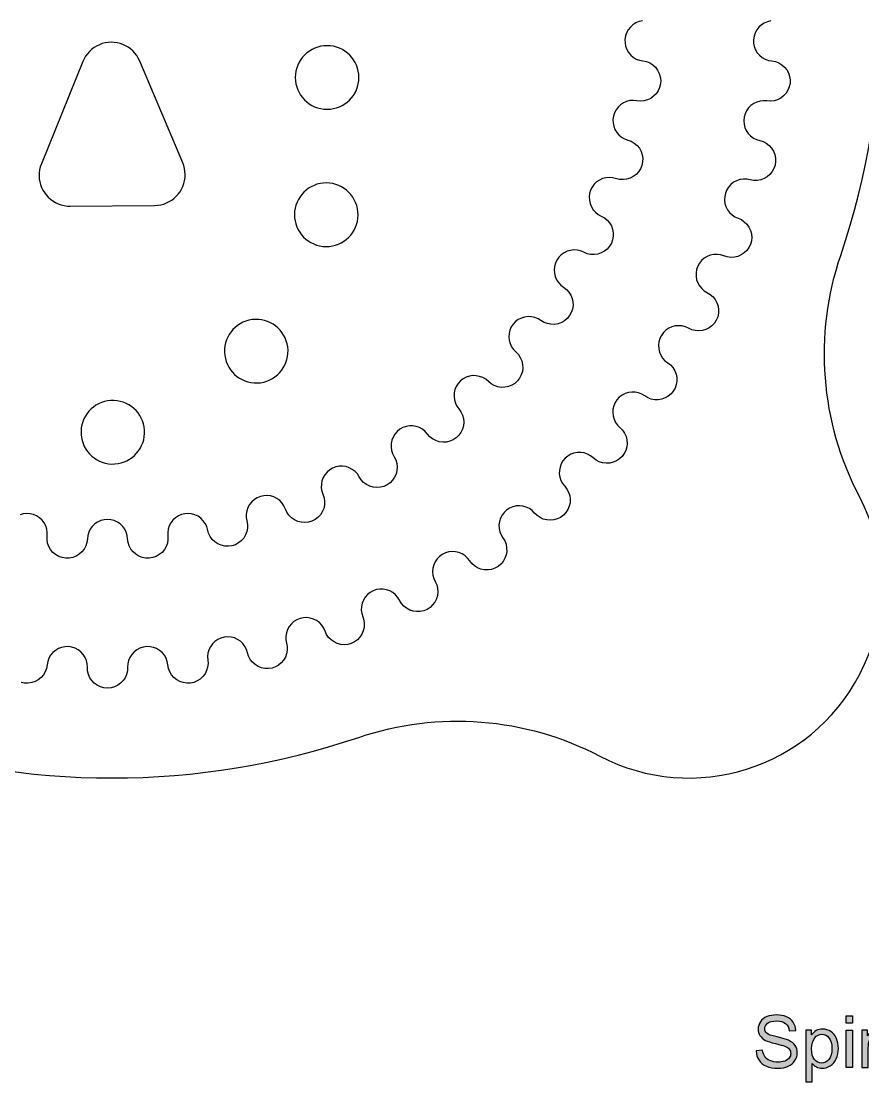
# Model space of a CAD drawing. Extents: x 1119 to 1422, y 653 to 772.
# Drawn here: x 1163.4 to 1216.9, y 652.8 to 720.2 of the extents above; entities that cross this region are included whole.
import ezdxf

# ---------------------------------------------------------------- set-up
doc = ezdxf.new("R2010")
doc.units = 0
doc.header["$MEASUREMENT"] = 0
doc.layers.add('EBENE_1', color=7, linetype='CONTINUOUS')

# ---------------------------------------------------------------- blocks, each defined once
blk = doc.blocks.new('BLOCK_19')
at = {"layer": 'EBENE_1', "color": 7}
blk.add_open_spline([(1176.323, 698.958), (1176.175, 700.064), (1176.951, 701.08), (1178.057, 701.228), (1179.163, 701.377), (1180.179, 700.6), (1180.327, 699.494), (1180.475, 698.388), (1179.699, 697.372), (1178.593, 697.224), (1177.487, 697.076), (1176.471, 697.852), (1176.323, 698.958), (1176.323, 698.958), (1176.323, 698.958), (1176.323, 698.958)], degree=3, knots=[0, 0, 0, 0, 1, 1, 1, 2, 2, 2, 3, 3, 3, 4, 4, 4, 5, 5, 5, 5], dxfattribs=at)
blk = doc.blocks.new('BLOCK_20')
at = {"layer": 'EBENE_1', "color": 7}
blk.add_open_spline([(1167.19, 694.145), (1167.23, 695.261), (1168.166, 696.132), (1169.281, 696.093), (1170.396, 696.053), (1171.268, 695.117), (1171.228, 694.002), (1171.189, 692.887), (1170.253, 692.015), (1169.138, 692.055), (1168.022, 692.094), (1167.151, 693.03), (1167.19, 694.145), (1167.19, 694.145), (1167.19, 694.145), (1167.19, 694.145)], degree=3, knots=[0, 0, 0, 0, 1, 1, 1, 2, 2, 2, 3, 3, 3, 4, 4, 4, 5, 5, 5, 5], dxfattribs=at)
blk = doc.blocks.new('BLOCK_21')
at = {"layer": 'EBENE_1', "color": 7}
blk.add_open_spline([(1180.751, 707.908), (1180.759, 709.024), (1181.669, 709.923), (1182.785, 709.916), (1183.901, 709.909), (1184.799, 708.998), (1184.792, 707.882), (1184.785, 706.766), (1183.875, 705.868), (1182.759, 705.875), (1181.643, 705.882), (1180.744, 706.793), (1180.751, 707.908), (1180.751, 707.908), (1180.751, 707.908), (1180.751, 707.908)], degree=3, knots=[0, 0, 0, 0, 1, 1, 1, 2, 2, 2, 3, 3, 3, 4, 4, 4, 5, 5, 5, 5], dxfattribs=at)
blk = doc.blocks.new('BLOCK_22')
at = {"layer": 'EBENE_1', "color": 7}
blk.add_open_spline([(1180.815, 716.82), (1180.927, 717.93), (1181.918, 718.739), (1183.028, 718.627), (1184.139, 718.515), (1184.948, 717.524), (1184.835, 716.414), (1184.723, 715.304), (1183.732, 714.495), (1182.622, 714.607), (1181.512, 714.719), (1180.703, 715.71), (1180.815, 716.82), (1180.815, 716.82), (1180.815, 716.82), (1180.815, 716.82)], degree=3, knots=[0, 0, 0, 0, 1, 1, 1, 2, 2, 2, 3, 3, 3, 4, 4, 4, 5, 5, 5, 5], dxfattribs=at)
blk = doc.blocks.new('BLOCK_26')
at = {"layer": 'EBENE_1'}
h = blk.add_hatch(color=7, dxfattribs=at)
h.dxf.hatch_style = 2
edge = h.paths.add_edge_path()
edge.add_spline(control_points=[(1210.087, 654.767), (1210.087, 654.767), (1210.497, 654.803), (1210.497, 654.803), (1210.516, 654.639), (1210.562, 654.504), (1210.633, 654.399), (1210.703, 654.294), (1210.813, 654.208), (1210.963, 654.143), (1211.112, 654.079), (1211.28, 654.046), (1211.467, 654.046), (1211.632, 654.046), (1211.779, 654.071), (1211.906, 654.12), (1212.032, 654.169), (1212.127, 654.237), (1212.189, 654.323), (1212.251, 654.408), (1212.282, 654.502), (1212.282, 654.604), (1212.282, 654.707), (1212.252, 654.797), (1212.192, 654.873), (1212.132, 654.95), (1212.034, 655.015), (1211.897, 655.067), (1211.809, 655.101), (1211.614, 655.155), (1211.312, 655.227), (1211.01, 655.3), (1210.799, 655.368), (1210.678, 655.432), (1210.522, 655.514), (1210.405, 655.616), (1210.328, 655.738), (1210.251, 655.859), (1210.213, 655.996), (1210.213, 656.147), (1210.213, 656.312), (1210.26, 656.467), (1210.354, 656.611), (1210.448, 656.755), (1210.585, 656.865), (1210.766, 656.939), (1210.946, 657.014), (1211.147, 657.051), (1211.368, 657.051), (1211.611, 657.051), (1211.826, 657.012), (1212.012, 656.934), (1212.198, 656.855), (1212.341, 656.74), (1212.441, 656.588), (1212.541, 656.435), (1212.595, 656.263), (1212.602, 656.07), (1212.602, 656.07), (1212.185, 656.039), (1212.185, 656.039), (1212.163, 656.247), (1212.087, 656.403), (1211.958, 656.509), (1211.829, 656.615), (1211.638, 656.668), (1211.386, 656.668), (1211.123, 656.668), (1210.932, 656.62), (1210.812, 656.524), (1210.691, 656.427), (1210.631, 656.311), (1210.631, 656.176), (1210.631, 656.058), (1210.674, 655.961), (1210.759, 655.885), (1210.843, 655.808), (1211.061, 655.731), (1211.414, 655.651), (1211.767, 655.571), (1212.009, 655.501), (1212.141, 655.441), (1212.332, 655.353), (1212.473, 655.241), (1212.564, 655.106), (1212.655, 654.971), (1212.7, 654.816), (1212.7, 654.639), (1212.7, 654.465), (1212.651, 654.3), (1212.55, 654.146), (1212.45, 653.991), (1212.307, 653.871), (1212.119, 653.785), (1211.932, 653.699), (1211.721, 653.657), (1211.487, 653.657), (1211.19, 653.657), (1210.941, 653.7), (1210.74, 653.786), (1210.539, 653.873), (1210.382, 654.003), (1210.267, 654.177), (1210.153, 654.351), (1210.093, 654.547), (1210.087, 654.767)], knot_values=[0, 0, 0, 0, 1, 1, 1, 2, 2, 2, 3, 3, 3, 4, 4, 4, 5, 5, 5, 6, 6, 6, 7, 7, 7, 8, 8, 8, 9, 9, 9, 10, 10, 10, 11, 11, 11, 12, 12, 12, 13, 13, 13, 14, 14, 14, 15, 15, 15, 16, 16, 16, 17, 17, 17, 18, 18, 18, 19, 19, 19, 20, 20, 20, 21, 21, 21, 22, 22, 22, 23, 23, 23, 24, 24, 24, 25, 25, 25, 26, 26, 26, 27, 27, 27, 28, 28, 28, 29, 29, 29, 30, 30, 30, 31, 31, 31, 32, 32, 32, 33, 33, 33, 34, 34, 34, 35, 35, 35, 35], degree=3, periodic=1)
h = blk.add_hatch(color=7, dxfattribs=at)
h.dxf.hatch_style = 2
h.paths.add_polyline_path([(1215.795, 656.532), (1215.795, 656.995), (1216.198, 656.995), (1216.198, 656.532)])
h.paths.add_polyline_path([(1215.795, 653.712), (1215.795, 656.091), (1216.198, 656.091), (1216.198, 653.712)])
h = blk.add_hatch(color=7, dxfattribs=at)
h.dxf.hatch_style = 2
edge = h.paths.add_edge_path()
edge.add_spline(control_points=[(1213.242, 652.801), (1213.242, 652.801), (1213.242, 656.091), (1213.242, 656.091), (1213.242, 656.091), (1213.61, 656.091), (1213.61, 656.091), (1213.61, 656.091), (1213.61, 655.782), (1213.61, 655.782), (1213.696, 655.902), (1213.794, 655.993), (1213.903, 656.054), (1214.012, 656.114), (1214.144, 656.144), (1214.299, 656.144), (1214.502, 656.144), (1214.682, 656.092), (1214.837, 655.988), (1214.992, 655.883), (1215.109, 655.736), (1215.188, 655.545), (1215.267, 655.355), (1215.307, 655.146), (1215.307, 654.92), (1215.307, 654.676), (1215.263, 654.457), (1215.176, 654.262), (1215.089, 654.067), (1214.962, 653.918), (1214.795, 653.814), (1214.629, 653.711), (1214.454, 653.659), (1214.27, 653.659), (1214.136, 653.659), (1214.015, 653.687), (1213.909, 653.744), (1213.802, 653.801), (1213.714, 653.872), (1213.645, 653.959), (1213.645, 653.959), (1213.645, 652.801), (1213.645, 652.801), (1213.645, 652.801), (1213.242, 652.801), (1213.242, 652.801)], knot_values=[0, 0, 0, 0, 1, 1, 1, 2, 2, 2, 3, 3, 3, 4, 4, 4, 5, 5, 5, 6, 6, 6, 7, 7, 7, 8, 8, 8, 9, 9, 9, 10, 10, 10, 11, 11, 11, 12, 12, 12, 13, 13, 13, 14, 14, 14, 15, 15, 15, 15], degree=3, periodic=1)
edge = h.paths.add_edge_path()
edge.add_spline(control_points=[(1213.607, 654.888), (1213.607, 654.582), (1213.669, 654.356), (1213.793, 654.21), (1213.917, 654.063), (1214.067, 653.99), (1214.243, 653.99), (1214.423, 653.99), (1214.576, 654.066), (1214.704, 654.217), (1214.831, 654.369), (1214.895, 654.604), (1214.895, 654.922), (1214.895, 655.225), (1214.833, 655.451), (1214.708, 655.602), (1214.583, 655.753), (1214.434, 655.828), (1214.261, 655.828), (1214.09, 655.828), (1213.938, 655.748), (1213.805, 655.588), (1213.674, 655.427), (1213.607, 655.194), (1213.607, 654.888)], knot_values=[0, 0, 0, 0, 1, 1, 1, 2, 2, 2, 3, 3, 3, 4, 4, 4, 5, 5, 5, 6, 6, 6, 7, 7, 7, 8, 8, 8, 8], degree=3, periodic=1)
h = blk.add_hatch(color=7, dxfattribs=at)
h.dxf.hatch_style = 2
edge = h.paths.add_edge_path()
edge.add_spline(control_points=[(1216.807, 653.712), (1216.807, 653.712), (1216.807, 656.091), (1216.807, 656.091), (1216.807, 656.091), (1217.17, 656.091), (1217.17, 656.091), (1217.17, 656.091), (1217.17, 655.73), (1217.17, 655.73), (1217.263, 655.899), (1217.348, 656.01), (1217.427, 656.064), (1217.505, 656.117), (1217.591, 656.144), (1217.685, 656.144), (1217.821, 656.144), (1217.959, 656.101), (1218.099, 656.014), (1218.099, 656.014), (1217.961, 655.64), (1217.961, 655.64), (1217.862, 655.699), (1217.764, 655.728), (1217.665, 655.728), (1217.577, 655.728), (1217.498, 655.701), (1217.428, 655.648), (1217.358, 655.595), (1217.307, 655.522), (1217.278, 655.428), (1217.233, 655.284), (1217.21, 655.128), (1217.21, 654.957), (1217.21, 654.957), (1217.21, 653.712), (1217.21, 653.712), (1217.21, 653.712), (1216.807, 653.712), (1216.807, 653.712)], knot_values=[0, 0, 0, 0, 1, 1, 1, 2, 2, 2, 3, 3, 3, 4, 4, 4, 5, 5, 5, 6, 6, 6, 7, 7, 7, 8, 8, 8, 9, 9, 9, 10, 10, 10, 11, 11, 11, 12, 12, 12, 13, 13, 13, 13], degree=3, periodic=1)
for points in [[(1215.795, 656.532), (1215.795, 656.995), (1216.198, 656.995), (1216.198, 656.532), (1215.795, 656.532)], [(1215.795, 653.712), (1215.795, 656.091), (1216.198, 656.091), (1216.198, 653.712), (1215.795, 653.712)]]:
    blk.add_lwpolyline(points, dxfattribs=at)
for points, knots in [([(1210.087, 654.767), (1210.087, 654.767), (1210.497, 654.803), (1210.497, 654.803), (1210.516, 654.639), (1210.562, 654.504), (1210.633, 654.399), (1210.703, 654.294), (1210.813, 654.208), (1210.963, 654.143), (1211.112, 654.079), (1211.28, 654.046), (1211.467, 654.046), (1211.632, 654.046), (1211.779, 654.071), (1211.906, 654.12), (1212.032, 654.169), (1212.127, 654.237), (1212.189, 654.323), (1212.251, 654.408), (1212.282, 654.502), (1212.282, 654.604), (1212.282, 654.707), (1212.252, 654.797), (1212.192, 654.873), (1212.132, 654.95), (1212.034, 655.015), (1211.897, 655.067), (1211.809, 655.101), (1211.614, 655.155), (1211.312, 655.227), (1211.01, 655.3), (1210.799, 655.368), (1210.678, 655.432), (1210.522, 655.514), (1210.405, 655.616), (1210.328, 655.738), (1210.251, 655.859), (1210.213, 655.996), (1210.213, 656.147), (1210.213, 656.312), (1210.26, 656.467), (1210.354, 656.611), (1210.448, 656.755), (1210.585, 656.865), (1210.766, 656.939), (1210.946, 657.014), (1211.147, 657.051), (1211.368, 657.051), (1211.611, 657.051), (1211.826, 657.012), (1212.012, 656.934), (1212.198, 656.855), (1212.341, 656.74), (1212.441, 656.588), (1212.541, 656.435), (1212.595, 656.263), (1212.602, 656.07), (1212.602, 656.07), (1212.185, 656.039), (1212.185, 656.039), (1212.163, 656.247), (1212.087, 656.403), (1211.958, 656.509), (1211.829, 656.615), (1211.638, 656.668), (1211.386, 656.668), (1211.123, 656.668), (1210.932, 656.62), (1210.812, 656.524), (1210.691, 656.427), (1210.631, 656.311), (1210.631, 656.176), (1210.631, 656.058), (1210.674, 655.961), (1210.759, 655.885), (1210.843, 655.808), (1211.061, 655.731), (1211.414, 655.651), (1211.767, 655.571), (1212.009, 655.501), (1212.141, 655.441), (1212.332, 655.353), (1212.473, 655.241), (1212.564, 655.106), (1212.655, 654.971), (1212.7, 654.816), (1212.7, 654.639), (1212.7, 654.465), (1212.651, 654.3), (1212.55, 654.146), (1212.45, 653.991), (1212.307, 653.871), (1212.119, 653.785), (1211.932, 653.699), (1211.721, 653.657), (1211.487, 653.657), (1211.19, 653.657), (1210.941, 653.7), (1210.74, 653.786), (1210.539, 653.873), (1210.382, 654.003), (1210.267, 654.177), (1210.153, 654.351), (1210.093, 654.547), (1210.087, 654.767)], [0, 0, 0, 0, 1, 1, 1, 2, 2, 2, 3, 3, 3, 4, 4, 4, 5, 5, 5, 6, 6, 6, 7, 7, 7, 8, 8, 8, 9, 9, 9, 10, 10, 10, 11, 11, 11, 12, 12, 12, 13, 13, 13, 14, 14, 14, 15, 15, 15, 16, 16, 16, 17, 17, 17, 18, 18, 18, 19, 19, 19, 20, 20, 20, 21, 21, 21, 22, 22, 22, 23, 23, 23, 24, 24, 24, 25, 25, 25, 26, 26, 26, 27, 27, 27, 28, 28, 28, 29, 29, 29, 30, 30, 30, 31, 31, 31, 32, 32, 32, 33, 33, 33, 34, 34, 34, 35, 35, 35, 35]), ([(1213.242, 652.801), (1213.242, 652.801), (1213.242, 656.091), (1213.242, 656.091), (1213.242, 656.091), (1213.61, 656.091), (1213.61, 656.091), (1213.61, 656.091), (1213.61, 655.782), (1213.61, 655.782), (1213.696, 655.902), (1213.794, 655.993), (1213.903, 656.054), (1214.012, 656.114), (1214.144, 656.144), (1214.299, 656.144), (1214.502, 656.144), (1214.682, 656.092), (1214.837, 655.988), (1214.992, 655.883), (1215.109, 655.736), (1215.188, 655.545), (1215.267, 655.355), (1215.307, 655.146), (1215.307, 654.92), (1215.307, 654.676), (1215.263, 654.457), (1215.176, 654.262), (1215.089, 654.067), (1214.962, 653.918), (1214.795, 653.814), (1214.629, 653.711), (1214.454, 653.659), (1214.27, 653.659), (1214.136, 653.659), (1214.015, 653.687), (1213.909, 653.744), (1213.802, 653.801), (1213.714, 653.872), (1213.645, 653.959), (1213.645, 653.959), (1213.645, 652.801), (1213.645, 652.801), (1213.645, 652.801), (1213.242, 652.801), (1213.242, 652.801)], [0, 0, 0, 0, 1, 1, 1, 2, 2, 2, 3, 3, 3, 4, 4, 4, 5, 5, 5, 6, 6, 6, 7, 7, 7, 8, 8, 8, 9, 9, 9, 10, 10, 10, 11, 11, 11, 12, 12, 12, 13, 13, 13, 14, 14, 14, 15, 15, 15, 15]), ([(1213.607, 654.888), (1213.607, 654.582), (1213.669, 654.356), (1213.793, 654.21), (1213.917, 654.063), (1214.067, 653.99), (1214.243, 653.99), (1214.423, 653.99), (1214.576, 654.066), (1214.704, 654.217), (1214.831, 654.369), (1214.895, 654.604), (1214.895, 654.922), (1214.895, 655.225), (1214.833, 655.451), (1214.708, 655.602), (1214.583, 655.753), (1214.434, 655.828), (1214.261, 655.828), (1214.09, 655.828), (1213.938, 655.748), (1213.805, 655.588), (1213.674, 655.427), (1213.607, 655.194), (1213.607, 654.888)], [0, 0, 0, 0, 1, 1, 1, 2, 2, 2, 3, 3, 3, 4, 4, 4, 5, 5, 5, 6, 6, 6, 7, 7, 7, 8, 8, 8, 8]), ([(1216.807, 653.712), (1216.807, 653.712), (1216.807, 656.091), (1216.807, 656.091), (1216.807, 656.091), (1217.17, 656.091), (1217.17, 656.091), (1217.17, 656.091), (1217.17, 655.73), (1217.17, 655.73), (1217.263, 655.899), (1217.348, 656.01), (1217.427, 656.064), (1217.505, 656.117), (1217.591, 656.144), (1217.685, 656.144), (1217.821, 656.144), (1217.959, 656.101), (1218.099, 656.014), (1218.099, 656.014), (1217.961, 655.64), (1217.961, 655.64), (1217.862, 655.699), (1217.764, 655.728), (1217.665, 655.728), (1217.577, 655.728), (1217.498, 655.701), (1217.428, 655.648), (1217.358, 655.595), (1217.307, 655.522), (1217.278, 655.428), (1217.233, 655.284), (1217.21, 655.128), (1217.21, 654.957), (1217.21, 654.957), (1217.21, 653.712), (1217.21, 653.712), (1217.21, 653.712), (1216.807, 653.712), (1216.807, 653.712)], [0, 0, 0, 0, 1, 1, 1, 2, 2, 2, 3, 3, 3, 4, 4, 4, 5, 5, 5, 6, 6, 6, 7, 7, 7, 8, 8, 8, 9, 9, 9, 10, 10, 10, 11, 11, 11, 12, 12, 12, 13, 13, 13, 13])]:
    blk.add_open_spline(points, degree=3, knots=knots, dxfattribs=at)

msp = doc.modelspace()

# ---------------------------------------------------------------- linework, layer by layer
at = {"layer": 'EBENE_1', "color": 7}
for points in [[(1202.858, 720.211), (1202.646, 720.164), (1202.443, 720.081), (1202.259, 719.965), (1202.096, 719.821), (1201.961, 719.649), (1201.857, 719.458), (1201.785, 719.252), (1201.751, 719.037), (1201.753, 718.819), (1201.793, 718.605), (1201.867, 718.4), (1201.976, 718.211), (1202.115, 718.043), (1202.281, 717.901), (1202.468, 717.789), (1202.671, 717.711), (1202.885, 717.669), (1203.108, 717.623), (1203.321, 717.538), (1203.514, 717.417), (1203.683, 717.263), (1203.823, 717.082), (1203.928, 716.879), (1203.994, 716.66), (1204.021, 716.433), (1204.007, 716.205), (1203.953, 715.984), (1203.861, 715.774), (1203.733, 715.585), (1203.573, 715.421), (1203.386, 715.289), (1203.18, 715.192), (1202.958, 715.133), (1202.73, 715.115), (1202.504, 715.137), (1202.286, 715.16), (1202.069, 715.145), (1201.857, 715.093), (1201.657, 715.006), (1201.475, 714.887), (1201.315, 714.739), (1201.183, 714.565), (1201.083, 714.371), (1201.017, 714.164), (1200.986, 713.949), (1200.992, 713.731), (1201.037, 713.517), (1201.115, 713.313), (1201.228, 713.128), (1201.37, 712.962), (1201.539, 712.824), (1201.729, 712.716), (1201.934, 712.642), (1202.148, 712.564), (1202.345, 712.448), (1202.519, 712.299), (1202.664, 712.122), (1202.774, 711.922), (1202.847, 711.706), (1202.88, 711.479), (1202.874, 711.251), (1202.826, 711.027), (1202.739, 710.816), (1202.616, 710.624), (1202.461, 710.456), (1202.279, 710.318), (1202.074, 710.215), (1201.856, 710.15), (1201.629, 710.124), (1201.401, 710.14), (1200.968, 710.25), (1200.75, 710.268), (1200.534, 710.249), (1200.323, 710.192), (1200.125, 710.101), (1199.945, 709.978), (1199.788, 709.827), (1199.66, 709.65), (1199.564, 709.456), (1199.502, 709.246), (1199.476, 709.029), (1199.487, 708.813), (1199.535, 708.6), (1199.619, 708.398), (1199.735, 708.214), (1199.881, 708.052), (1200.052, 707.918), (1200.244, 707.814), (1200.444, 707.704), (1200.622, 707.56), (1200.772, 707.387), (1200.889, 707.19), (1200.968, 706.976), (1201.008, 706.751), (1201.008, 706.523), (1200.965, 706.298), (1200.886, 706.084), (1200.768, 705.888), (1200.618, 705.715), (1200.44, 705.573), (1200.239, 705.464), (1200.022, 705.392), (1199.796, 705.36), (1199.567, 705.369), (1199.344, 705.419), (1199.133, 705.507), (1198.933, 705.592), (1198.72, 705.642), (1198.503, 705.656), (1198.286, 705.632), (1198.077, 705.571), (1197.88, 705.477), (1197.703, 705.35), (1197.551, 705.194), (1197.426, 705.016), (1197.333, 704.818), (1197.276, 704.608), (1197.254, 704.391), (1197.271, 704.174), (1197.323, 703.962), (1197.41, 703.763), (1197.531, 703.581), (1197.679, 703.422), (1197.853, 703.29), (1198.035, 703.152), (1198.19, 702.984), (1198.312, 702.791), (1198.398, 702.578), (1198.444, 702.356), (1198.45, 702.126), (1198.416, 701.901), (1198.341, 701.684), (1198.23, 701.485), (1198.085, 701.308), (1197.911, 701.161), (1197.714, 701.045), (1197.499, 700.967), (1197.273, 700.93), (1197.045, 700.931), (1196.82, 700.975), (1196.607, 701.057), (1196.411, 701.176), (1196.226, 701.29), (1196.023, 701.371), (1195.811, 701.416), (1195.593, 701.425), (1195.376, 701.396), (1195.169, 701.331), (1194.974, 701.232), (1194.8, 701.102), (1194.65, 700.944), (1194.529, 700.762), (1194.44, 700.564), (1194.388, 700.353), (1194.371, 700.135), (1194.39, 699.917), (1194.448, 699.707), (1194.539, 699.51), (1194.663, 699.331), (1194.976, 699.01)], [(1211.018, 720.209), (1210.805, 720.16), (1210.603, 720.074), (1210.418, 719.956), (1210.257, 719.809), (1210.122, 719.636), (1210.02, 719.443), (1209.952, 719.234), (1209.92, 719.018), (1209.925, 718.799), (1209.967, 718.585), (1210.047, 718.38), (1210.158, 718.192), (1210.302, 718.026), (1210.471, 717.887), (1210.66, 717.778), (1210.867, 717.704), (1211.082, 717.665), (1211.306, 717.624), (1211.52, 717.545), (1211.714, 717.428), (1211.887, 717.28), (1212.029, 717.103), (1212.14, 716.903), (1212.211, 716.688), (1212.245, 716.463), (1212.238, 716.236), (1212.191, 716.013), (1212.104, 715.802), (1211.982, 715.61), (1211.828, 715.443), (1211.646, 715.305), (1211.444, 715.201), (1211.226, 715.136), (1211.001, 715.109), (1210.773, 715.124), (1210.555, 715.138), (1210.338, 715.115), (1210.126, 715.055), (1209.929, 714.96), (1209.751, 714.834), (1209.597, 714.677), (1209.472, 714.498), (1209.378, 714.299), (1209.321, 714.088), (1209.3, 713.87), (1209.317, 713.651), (1209.371, 713.44), (1209.459, 713.239), (1209.581, 713.057), (1209.732, 712.898), (1209.907, 712.768), (1210.103, 712.669), (1210.53, 712.538), (1210.731, 712.433), (1210.911, 712.294), (1211.065, 712.126), (1211.185, 711.933), (1211.27, 711.721), (1211.316, 711.499), (1211.321, 711.272), (1211.287, 711.046), (1211.212, 710.831), (1211.102, 710.633), (1210.957, 710.456), (1210.785, 710.309), (1210.589, 710.195), (1210.375, 710.117), (1210.151, 710.077), (1209.923, 710.078), (1209.7, 710.119), (1209.485, 710.16), (1209.266, 710.163), (1209.049, 710.129), (1208.842, 710.059), (1208.65, 709.954), (1208.478, 709.818), (1208.332, 709.656), (1208.216, 709.47), (1208.132, 709.266), (1208.086, 709.052), (1208.076, 708.835), (1208.103, 708.617), (1208.167, 708.408), (1208.267, 708.212), (1208.397, 708.037), (1208.555, 707.886), (1208.738, 707.764), (1208.938, 707.676), (1209.145, 707.582), (1209.334, 707.454), (1209.495, 707.294), (1209.627, 707.108), (1209.723, 706.902), (1209.782, 706.683), (1209.801, 706.456), (1209.779, 706.23), (1209.718, 706.011), (1209.618, 705.806), (1209.485, 705.621), (1209.319, 705.464), (1209.13, 705.338), (1208.921, 705.249), (1208.7, 705.196), (1208.473, 705.185), (1208.247, 705.213), (1208.03, 705.281), (1207.821, 705.347), (1207.605, 705.377), (1207.386, 705.369), (1207.17, 705.324), (1206.968, 705.244), (1206.781, 705.13), (1206.616, 704.985), (1206.479, 704.815), (1206.371, 704.624), (1206.3, 704.418), (1206.264, 704.201), (1206.264, 703.982), (1206.302, 703.767), (1206.378, 703.561), (1206.485, 703.37), (1206.625, 703.202), (1206.791, 703.059), (1207.174, 702.829)], [(1207.174, 702.829), (1207.345, 702.68), (1207.487, 702.502), (1207.594, 702.301), (1207.666, 702.085), (1207.698, 701.86), (1207.689, 701.632), (1207.64, 701.41), (1207.552, 701.2), (1207.429, 701.008), (1207.274, 700.842), (1207.092, 700.706), (1206.889, 700.604), (1206.671, 700.54), (1206.444, 700.515), (1206.218, 700.531), (1205.996, 700.586), (1205.79, 700.679), (1205.59, 700.77), (1205.379, 700.826), (1205.16, 700.844), (1204.942, 700.826), (1204.731, 700.77), (1204.531, 700.679), (1204.35, 700.556), (1204.193, 700.404), (1204.065, 700.227), (1203.967, 700.03), (1203.905, 699.82), (1203.88, 699.603), (1203.892, 699.384), (1203.942, 699.17), (1204.026, 698.969), (1204.144, 698.785), (1204.291, 698.622), (1204.464, 698.489), (1204.644, 698.348), (1204.796, 698.179), (1204.915, 697.986), (1204.998, 697.773), (1205.043, 697.55), (1205.047, 697.322), (1205.011, 697.098), (1204.936, 696.883), (1204.823, 696.686), (1204.678, 696.51), (1204.504, 696.364), (1204.307, 696.25), (1204.093, 696.174), (1203.869, 696.136), (1203.641, 696.139), (1203.417, 696.181), (1203.205, 696.263), (1203.011, 696.381), (1202.824, 696.496), (1202.62, 696.577), (1202.406, 696.622), (1202.187, 696.63), (1201.969, 696.599), (1201.761, 696.534), (1201.567, 696.432), (1201.392, 696.3), (1201.243, 696.14), (1201.123, 695.957), (1201.037, 695.756), (1200.985, 695.542), (1200.971, 695.325), (1200.994, 695.107), (1201.054, 694.895), (1201.149, 694.698), (1201.275, 694.52), (1201.432, 694.367), (1201.593, 694.205), (1201.722, 694.019), (1201.818, 693.812), (1201.875, 693.592), (1201.893, 693.365), (1201.868, 693.138), (1201.806, 692.921), (1201.706, 692.716), (1201.57, 692.533), (1201.405, 692.376), (1201.214, 692.252), (1201.005, 692.164), (1200.782, 692.113), (1200.556, 692.102), (1200.33, 692.133), (1200.114, 692.202), (1199.913, 692.31), (1199.733, 692.449), (1199.562, 692.585), (1199.37, 692.69), (1199.162, 692.761), (1198.946, 692.795), (1198.727, 692.791), (1198.512, 692.75), (1198.307, 692.675), (1198.117, 692.563), (1197.951, 692.422), (1197.81, 692.256), (1197.698, 692.066), (1197.623, 691.861), (1197.582, 691.646), (1197.578, 691.427), (1197.613, 691.211), (1197.683, 691.003), (1197.788, 690.811), (1197.924, 690.64), (1198.063, 690.46), (1198.171, 690.259), (1198.24, 690.043), (1198.271, 689.818), (1198.261, 689.591), (1198.209, 689.368), (1198.121, 689.159), (1197.997, 688.968), (1197.841, 688.803), (1197.657, 688.667), (1197.452, 688.568), (1197.235, 688.505), (1197.008, 688.48), (1196.781, 688.498), (1196.561, 688.555), (1196.354, 688.651), (1196.168, 688.78), (1196.007, 688.941), (1195.853, 689.098), (1195.675, 689.225), (1195.478, 689.319), (1195.266, 689.38), (1195.049, 689.403), (1194.831, 689.388), (1194.617, 689.336), (1194.416, 689.25), (1194.233, 689.13), (1194.073, 688.981), (1193.941, 688.806), (1193.84, 688.612), (1193.774, 688.404), (1193.744, 688.186), (1193.751, 687.967), (1193.796, 687.753), (1193.877, 687.549), (1193.992, 687.362), (1194.11, 687.168), (1194.192, 686.956), (1194.234, 686.732), (1194.237, 686.504), (1194.199, 686.28), (1194.123, 686.066), (1194.009, 685.869), (1193.863, 685.695), (1193.687, 685.55), (1193.49, 685.438), (1193.275, 685.362), (1193.051, 685.326), (1192.823, 685.33), (1192.6, 685.375), (1192.387, 685.458), (1192.194, 685.577), (1192.025, 685.73), (1191.884, 685.909), (1191.751, 686.082), (1191.588, 686.229), (1191.404, 686.347), (1191.203, 686.431), (1190.989, 686.481), (1190.77, 686.493), (1190.553, 686.468), (1190.343, 686.406), (1190.146, 686.308), (1189.969, 686.18), (1189.817, 686.023), (1189.694, 685.842), (1189.603, 685.642), (1189.547, 685.431), (1189.529, 685.213), (1189.547, 684.994), (1189.603, 684.783), (1189.694, 684.583), (1189.787, 684.377), (1189.843, 684.156), (1189.858, 683.929), (1189.834, 683.702), (1189.77, 683.484), (1189.667, 683.281), (1189.531, 683.099), (1189.365, 682.944), (1189.173, 682.821), (1188.963, 682.733), (1188.741, 682.684), (1188.513, 682.675), (1188.288, 682.707), (1188.073, 682.779), (1187.872, 682.886), (1187.693, 683.028), (1187.544, 683.199), (1187.314, 683.582), (1187.171, 683.748), (1187.003, 683.888), (1186.812, 683.995), (1186.606, 684.071), (1186.391, 684.109), (1186.172, 684.109), (1185.956, 684.074), (1185.749, 684.002), (1185.559, 683.894), (1185.388, 683.757), (1185.243, 683.592), (1185.13, 683.405), (1185.049, 683.203), (1185.004, 682.988), (1184.996, 682.769), (1185.026, 682.552), (1185.092, 682.343), (1185.16, 682.126), (1185.188, 681.9), (1185.177, 681.674), (1185.124, 681.452), (1185.035, 681.243), (1184.909, 681.054), (1184.752, 680.888), (1184.567, 680.755), (1184.362, 680.655), (1184.143, 680.594), (1183.917, 680.572), (1183.69, 680.591), (1183.471, 680.65), (1183.265, 680.746), (1183.079, 680.878), (1182.919, 681.04), (1182.791, 681.228), (1182.697, 681.435), (1182.609, 681.635), (1182.487, 681.818), (1182.336, 681.976), (1182.161, 682.106), (1181.965, 682.206), (1181.756, 682.27), (1181.538, 682.297), (1181.321, 682.287), (1181.107, 682.241), (1180.903, 682.158), (1180.717, 682.041), (1180.555, 681.895), (1180.419, 681.723), (1180.314, 681.531), (1180.244, 681.324), (1180.21, 681.107), (1180.213, 680.888), (1180.254, 680.673), (1180.295, 680.45), (1180.296, 680.222), (1180.256, 679.998), (1180.178, 679.784), (1180.064, 679.589), (1179.917, 679.416), (1179.74, 679.271), (1179.542, 679.161), (1179.327, 679.086), (1179.101, 679.052), (1178.875, 679.057), (1178.652, 679.103), (1178.44, 679.188), (1178.247, 679.308), (1178.079, 679.462), (1177.94, 679.642), (1177.835, 679.843), (1177.704, 680.27), (1177.605, 680.466), (1177.475, 680.641), (1177.316, 680.792), (1177.134, 680.914), (1176.933, 681.002), (1176.722, 681.056), (1176.503, 681.073), (1176.285, 681.052), (1176.074, 680.995), (1175.875, 680.901), (1175.696, 680.776), (1175.54, 680.622), (1175.413, 680.444), (1175.318, 680.247), (1175.258, 680.035), (1175.235, 679.818), (1175.249, 679.6), (1175.264, 679.372), (1175.237, 679.147), (1175.172, 678.929), (1175.068, 678.727), (1174.93, 678.545), (1174.764, 678.391), (1174.571, 678.269), (1174.36, 678.182), (1174.137, 678.135), (1173.911, 678.129), (1173.685, 678.162), (1173.47, 678.234), (1173.27, 678.344), (1173.093, 678.486), (1172.945, 678.659), (1172.828, 678.853), (1172.749, 679.067), (1172.708, 679.291), (1172.67, 679.507), (1172.595, 679.713), (1172.486, 679.902), (1172.347, 680.071), (1172.182, 680.215), (1171.993, 680.326), (1171.788, 680.406), (1171.575, 680.448), (1171.356, 680.453), (1171.139, 680.421), (1170.93, 680.353), (1170.737, 680.251), (1170.564, 680.116), (1170.417, 679.955), (1170.299, 679.77), (1170.213, 679.568), (1170.164, 679.355), (1170.153, 679.136), (1170.139, 678.91), (1170.085, 678.688), (1169.994, 678.479), (1169.867, 678.291), (1169.709, 678.127), (1169.524, 677.995), (1169.318, 677.897), (1169.099, 677.838), (1168.872, 677.817), (1168.646, 677.838), (1168.427, 677.897), (1168.22, 677.995), (1168.036, 678.127), (1167.877, 678.291), (1167.75, 678.479), (1167.659, 678.688), (1167.606, 678.91), (1167.592, 679.136), (1167.58, 679.355), (1167.531, 679.568), (1167.446, 679.77), (1167.328, 679.955), (1167.18, 680.116), (1167.008, 680.251), (1166.814, 680.353), (1166.605, 680.421), (1166.389, 680.453), (1166.17, 680.448), (1165.956, 680.406), (1165.751, 680.326), (1165.563, 680.215), (1165.398, 680.071), (1165.258, 679.902), (1165.149, 679.713), (1165.075, 679.507), (1165.037, 679.291), (1164.996, 679.067), (1164.916, 678.853), (1164.8, 678.659), (1164.651, 678.486), (1164.474, 678.344), (1164.275, 678.234), (1164.059, 678.162), (1163.834, 678.129), (1163.607, 678.135), (1163.384, 678.182)], [(1194.976, 699.01), (1195.102, 698.821), (1195.195, 698.612), (1195.247, 698.389), (1195.26, 698.161), (1195.233, 697.935), (1195.165, 697.717), (1195.059, 697.513), (1194.919, 697.333), (1194.749, 697.18), (1194.556, 697.06), (1194.343, 696.975), (1194.119, 696.931), (1193.89, 696.927), (1193.664, 696.963), (1193.449, 697.038), (1193.25, 697.152), (1193.075, 697.298), (1192.909, 697.439), (1192.72, 697.549), (1192.517, 697.626), (1192.301, 697.667), (1192.084, 697.671), (1191.869, 697.637), (1191.662, 697.568), (1191.47, 697.466), (1191.299, 697.331), (1191.151, 697.17), (1191.035, 696.987), (1190.95, 696.786), (1190.902, 696.573), (1190.889, 696.355), (1190.914, 696.139), (1190.975, 695.93), (1191.071, 695.734), (1191.199, 695.558), (1191.332, 695.372), (1191.429, 695.164), (1191.489, 694.944), (1191.509, 694.716), (1191.487, 694.489), (1191.425, 694.269), (1191.326, 694.063), (1191.191, 693.879), (1191.026, 693.721), (1190.835, 693.594), (1190.625, 693.505), (1190.402, 693.453), (1190.174, 693.442), (1189.948, 693.473), (1189.73, 693.542), (1189.529, 693.649), (1189.349, 693.79), (1189.197, 693.962), (1189.054, 694.125), (1188.883, 694.262), (1188.694, 694.368), (1188.488, 694.441), (1188.274, 694.477), (1188.055, 694.477), (1187.841, 694.44), (1187.636, 694.367), (1187.445, 694.259), (1187.276, 694.122), (1187.134, 693.957), (1187.02, 693.771), (1186.94, 693.569), (1186.896, 693.355), (1186.888, 693.137), (1186.917, 692.921), (1186.983, 692.713), (1187.083, 692.52), (1187.186, 692.316), (1187.252, 692.097), (1187.279, 691.87), (1187.263, 691.642), (1187.208, 691.42), (1187.115, 691.212), (1186.985, 691.023), (1186.825, 690.86), (1186.638, 690.729), (1186.431, 690.633), (1186.21, 690.576), (1185.982, 690.558), (1185.754, 690.581), (1185.536, 690.644), (1185.331, 690.745), (1185.146, 690.882), (1184.99, 691.048), (1184.866, 691.24), (1184.748, 691.423), (1184.601, 691.584), (1184.428, 691.717), (1184.236, 691.819), (1184.029, 691.887), (1183.813, 691.919), (1183.595, 691.914), (1183.381, 691.873), (1183.178, 691.795), (1182.991, 691.685), (1182.824, 691.543), (1182.685, 691.376), (1182.575, 691.188), (1182.499, 690.983), (1182.459, 690.769), (1182.455, 690.551), (1182.49, 690.336), (1182.559, 690.129), (1182.632, 689.912), (1182.664, 689.686), (1182.656, 689.458), (1182.608, 689.235), (1182.521, 689.023), (1182.396, 688.831), (1182.242, 688.664), (1182.058, 688.527), (1181.853, 688.425), (1181.634, 688.36), (1181.406, 688.337), (1181.179, 688.354), (1180.958, 688.41), (1180.75, 688.505), (1180.563, 688.635), (1180.401, 688.798), (1180.272, 688.986), (1180.177, 689.194), (1180.087, 689.392), (1179.966, 689.574), (1179.816, 689.732), (1179.64, 689.861), (1179.446, 689.96), (1179.237, 690.024), (1179.022, 690.051), (1178.804, 690.042), (1178.59, 689.994), (1178.389, 689.914), (1178.203, 689.798), (1178.04, 689.654), (1177.904, 689.483), (1177.799, 689.292), (1177.727, 689.087), (1177.691, 688.872), (1177.692, 688.655), (1177.731, 688.439), (1177.771, 688.214), (1177.769, 687.986), (1177.727, 687.761), (1177.645, 687.548), (1177.527, 687.352), (1177.376, 687.181), (1177.198, 687.038), (1176.996, 686.93), (1176.779, 686.859), (1176.553, 686.828), (1176.325, 686.839), (1176.102, 686.889), (1175.891, 686.978), (1175.7, 687.104), (1175.533, 687.261), (1175.399, 687.444), (1175.298, 687.651), (1175.177, 688.08), (1175.084, 688.277), (1174.958, 688.455), (1174.804, 688.61), (1174.626, 688.735), (1174.431, 688.83), (1174.22, 688.889), (1174.004, 688.912), (1173.786, 688.898), (1173.574, 688.848), (1173.374, 688.762), (1173.191, 688.643), (1173.031, 688.496), (1172.899, 688.322), (1172.798, 688.13), (1172.73, 687.922), (1172.699, 687.707), (1172.709, 687.26), (1172.675, 687.035), (1172.599, 686.818), (1172.486, 686.62), (1172.342, 686.443), (1172.166, 686.296), (1171.968, 686.182), (1171.753, 686.105), (1171.527, 686.068), (1171.299, 686.071), (1171.075, 686.115), (1170.862, 686.198), (1170.667, 686.317), (1170.496, 686.47), (1170.357, 686.65), (1170.25, 686.853), (1170.181, 687.07), (1170.152, 687.297), (1170.125, 687.514), (1170.062, 687.722), (1169.965, 687.917), (1169.837, 688.092), (1169.679, 688.244), (1169.499, 688.366), (1169.3, 688.456), (1169.09, 688.511), (1168.872, 688.53), (1168.655, 688.511), (1168.444, 688.456), (1168.246, 688.366), (1168.065, 688.244), (1167.908, 688.092), (1167.78, 687.917), (1167.682, 687.722), (1167.62, 687.514), (1167.593, 687.297), (1167.563, 687.07), (1167.494, 686.853), (1167.388, 686.65), (1167.248, 686.47), (1167.078, 686.317), (1166.882, 686.198), (1166.669, 686.115), (1166.445, 686.071), (1166.217, 686.068), (1165.992, 686.105), (1165.777, 686.182), (1165.578, 686.296), (1165.403, 686.443), (1165.258, 686.62), (1165.145, 686.818), (1165.07, 687.035), (1165.035, 687.26), (1165.046, 687.707), (1165.015, 687.922), (1164.947, 688.13), (1164.846, 688.322), (1164.714, 688.496), (1164.554, 688.643), (1164.371, 688.762), (1164.171, 688.848), (1163.958, 688.898), (1163.74, 688.912), (1163.524, 688.889), (1163.314, 688.83)]]:
    msp.add_lwpolyline(points, dxfattribs=at)
for points, knots in [([(1200.158, 768.468), (1203.703, 770.321), (1207.932, 770.321), (1211.477, 768.468), (1217.458, 765.342), (1219.773, 757.96), (1216.647, 751.979), (1214.174, 747.247), (1213.744, 741.711), (1215.456, 736.654), (1218.897, 726.489), (1218.897, 715.473), (1215.456, 705.308), (1213.744, 700.252), (1214.174, 694.715), (1216.647, 689.983), (1218.5, 686.438), (1218.5, 682.21), (1216.647, 678.664), (1213.521, 672.683), (1206.139, 670.369), (1200.158, 673.494), (1195.426, 675.967), (1189.89, 676.398), (1184.833, 674.686), (1174.668, 671.244), (1163.653, 671.244), (1153.487, 674.686), (1148.431, 676.398), (1142.894, 675.967), (1138.163, 673.494), (1134.617, 671.641), (1130.389, 671.641), (1126.843, 673.494), (1120.862, 676.62), (1118.548, 684.003), (1121.673, 689.983), (1124.146, 694.715), (1124.577, 700.252), (1122.865, 705.308), (1119.423, 715.473), (1119.423, 726.489), (1122.865, 736.654), (1124.577, 741.711), (1124.146, 747.247), (1121.673, 751.979), (1119.82, 755.524), (1119.82, 759.753), (1121.673, 763.298), (1124.799, 769.279), (1132.182, 771.594), (1138.163, 768.468), (1142.894, 765.995), (1148.431, 765.565), (1153.487, 767.277), (1163.653, 770.718), (1174.668, 770.718), (1184.833, 767.277), (1189.89, 765.565), (1195.426, 765.995), (1200.158, 768.468)], [0, 0, 0, 0, 1, 1, 1, 2, 2, 2, 3, 3, 3, 4, 4, 4, 5, 5, 5, 6, 6, 6, 7, 7, 7, 8, 8, 8, 9, 9, 9, 10, 10, 10, 11, 11, 11, 12, 12, 12, 13, 13, 13, 14, 14, 14, 15, 15, 15, 16, 16, 16, 17, 17, 17, 18, 18, 18, 19, 19, 19, 20, 20, 20, 20]), ([(1166.497, 708.441), (1166.24, 708.439), (1165.986, 708.488), (1165.748, 708.584), (1164.747, 708.989), (1164.265, 710.129), (1164.67, 711.13), (1164.67, 711.13), (1167.305, 717.634), (1167.305, 717.634), (1167.5, 718.114), (1167.878, 718.498), (1168.355, 718.7), (1169.349, 719.121), (1170.497, 718.656), (1170.918, 717.662), (1170.918, 717.662), (1173.653, 711.2), (1173.653, 711.2), (1173.753, 710.963), (1173.806, 710.709), (1173.808, 710.453), (1173.816, 709.373), (1172.947, 708.491), (1171.868, 708.482), (1171.868, 708.482), (1166.497, 708.441), (1166.497, 708.441)], [0, 0, 0, 0, 1, 1, 1, 2, 2, 2, 3, 3, 3, 4, 4, 4, 5, 5, 5, 6, 6, 6, 7, 7, 7, 8, 8, 8, 9, 9, 9, 9])]:
    msp.add_open_spline(points, degree=3, knots=knots, dxfattribs=at)

# ---------------------------------------------------------------- block references
at = {"layer": 'EBENE_1'}
for name in ['BLOCK_22', 'BLOCK_21', 'BLOCK_19', 'BLOCK_20', 'BLOCK_26']:
    msp.add_blockref(name, (0, 0), dxfattribs=at)

doc.saveas('drawing.dxf')
